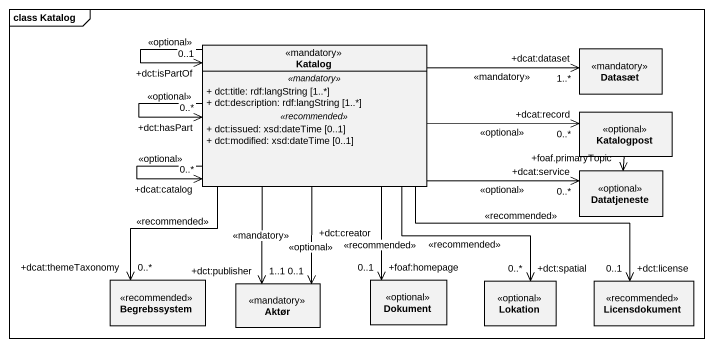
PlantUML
@startuml
mainframe class Katalog
hide circle
hide empty members
skinparam classAttributeIconSize 0
class Katalog <<mandatory>> {
  .. <<mandatory>> ..
  + dct:title: rdf:langString [1..*]
  + dct:description: rdf:langString [1..*]
  .. <<recommended>> ..
  + dct:issued: xsd:dateTime [0..1]
  + dct:modified: xsd:dateTime [0..1]
}
class Datasæt <<mandatory>>
class Katalogpost <<optional>>
class Datatjeneste <<optional>>
class Begrebssystem <<recommended>>
class Aktør <<mandatory>>
class Dokument <<optional>>
class Lokation <<optional>>
class Licensdokument <<recommended>>
Katalog --> "+dct:hasPart\n0..*" Katalog : <<optional>>
Katalog --> "+dct:isPartOf\n0..1" Katalog : <<optional>>
Katalog --> "+dcat:catalog\n0..*" Katalog : <<optional>>
Katalog -right-> "+dcat:dataset\n1..*" Datasæt : <<mandatory>>
Katalog -right-> "+dcat:record\n0..*" Katalogpost : <<optional>>
Katalog -right-> "+dcat:service\n0..*" Datatjeneste : <<optional>>
Katalog --> "+dcat:themeTaxonomy\n0..*" Begrebssystem : <<recommended>>
Katalog --> "+dct:publisher\n1..1" Aktør : <<mandatory>>
Katalog --> "+dct:creator\n0..1" Aktør : <<optional>>
Katalog --> "+foaf:homepage\n0..1" Dokument : <<recommended>>
Katalog --> "+dct:spatial\n0..*" Lokation : <<recommended>>
Katalog -right-> "+dct:license\n0..1" Licensdokument : <<recommended>>
Katalogpost --> "+foaf.primaryTopic" Datatjeneste
@enduml
